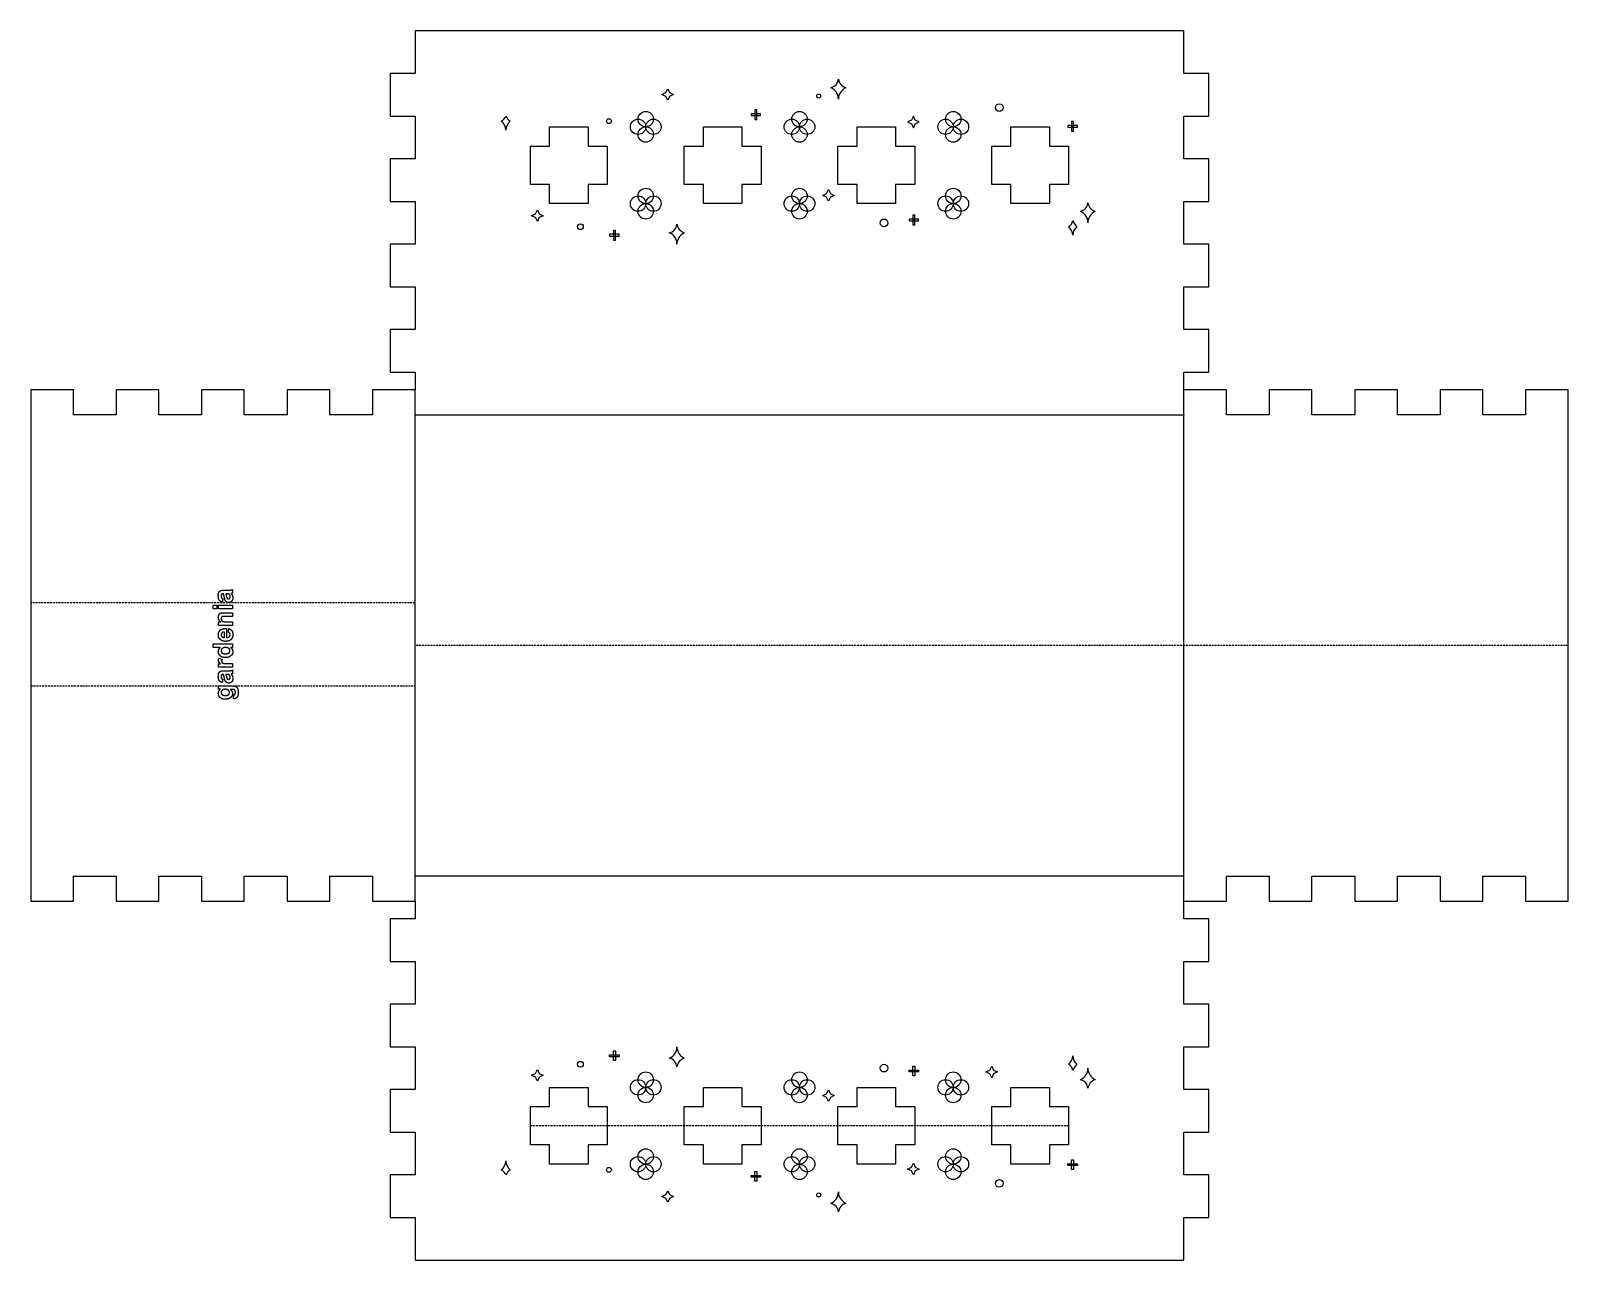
# Model space of a CAD drawing. Header units: millimetres. Extents: x -300 to 100, y -220 to 100.
import ezdxf

# ---------------------------------------------------------------- set-up
doc = ezdxf.new("R2010")
doc.units = ezdxf.units.MM
doc.linetypes.add('DASHED', pattern=[0.75, 0.5, -0.25])
doc.layers.get('0').update_dxf_attribs({"linetype": 'CONTINUOUS'})

msp = doc.modelspace()

# ---------------------------------------------------------------- linework, layer by layer
for p, q in [((-200, -126.5), (-200, 6.5)), ((-200, -0.36), (-200, 6.5)), ((0, -126.5), (0, 6.5)), ((0, 0), (0, 6.5)), ((-200, 0), (0, 0)), ((-250.02, -47.84), (-250.17, -48.71)), ((-249.86, -46.55), (-249.96, -46.55)), ((-249.81, -45.61), (-248.69, -45.62)), ((-249.05, -46.55), (-249.24, -46.55)), ((-247.5, -45.4), (-247.5, -46.35)), ((-252.5, -50.49), (-252.5, -49.53)), ((-252.5, -49.53), (-251.61, -49.53)), ((-251.61, -50.49), (-252.5, -50.49)), ((-251.61, -49.53), (-251.61, -50.49)), ((-251.12, -50.49), (-251.12, -49.53)), ((-251.12, -49.53), (-247.5, -49.53)), ((-247.5, -50.49), (-251.12, -50.49)), ((-249.75, -51.46), (-247.5, -51.46)), ((-247.5, -49.53), (-247.5, -50.49)), ((-247.5, -51.46), (-247.5, -52.42)), ((-251.12, -54.77), (-251.12, -53.88)), ((-251.12, -53.88), (-250.59, -53.88)), ((-247.5, -54.77), (-251.12, -54.77)), ((-247.5, -52.42), (-249.35, -52.42)), ((-249.14, -53.81), (-247.5, -53.81)), ((-249.03, -55.54), (-249.03, -57.94)), ((-248.65, -56.55), (-248.49, -55.59)), ((-247.5, -53.81), (-247.5, -54.77)), ((-300, -59.7), (-300, -60)), ((-252.5, -60.55), (-252.5, -59.59)), ((-252.5, -59.59), (-247.5, -59.59)), ((-249.62, -57.92), (-249.62, -56.49)), ((-247.5, -59.59), (-247.5, -60.48)), ((-250.7, -60.55), (-252.5, -60.55)), ((-251.02, -63.32), (-250.19, -63.62)), ((-247.5, -60.48), (-248.03, -60.48)), ((-200, -126.5), (-200, -60)), ((-251.12, -65.67), (-251.12, -64.78)), ((-251.12, -64.78), (-250.61, -64.78)), ((-247.5, -65.67), (-251.12, -65.67)), ((-249.86, -67.52), (-249.96, -67.52)), ((-249.81, -66.57), (-248.69, -66.58)), ((-249.05, -67.52), (-249.24, -67.52)), ((-248.62, -64.71), (-247.5, -64.71)), ((-247.5, -64.71), (-247.5, -65.67)), ((-247.5, -66.37), (-247.5, -67.31)), ((-251.12, -71.36), (-251.12, -70.46)), ((-251.12, -70.46), (-247.87, -70.46)), ((-250.61, -71.36), (-251.12, -71.36)), ((-250.02, -68.8), (-250.17, -69.67)), ((-247.56, -71.42), (-248.09, -71.42)), ((-247.26, -73.87), (-247.13, -72.77)), ((0, -120), (-200, -120))]:
    msp.add_line(p, q)
at = {"linetype": 'DASHED'}
for p, q in [((-200, -48.91), (-300, -48.91)), ((-300, -48.91), (-300, -70.49)), ((-200, -70.49), (-200, -48.91)), ((100, -60), (-200, -60)), ((-300, -70.49), (-200, -70.49)), ((-30, -185), (-170, -185))]:
    msp.add_line(p, q, dxfattribs=at)
for points in [[(0, 22.22), (0, 33.33), (6.5, 33.33), (6.5, 44.44), (0, 44.44), (0, 55.56), (6.5, 55.56), (6.5, 66.67), (0, 66.67), (0, 77.78), (6.5, 77.78), (6.5, 88.89), (0, 88.89), (0, 100), (-200, 100), (-200, 88.89), (-206.5, 88.89), (-206.5, 77.78), (-200, 77.78), (-200, 66.67), (-206.5, 66.67), (-206.5, 55.56), (-200, 55.56), (-200, 44.44), (-206.5, 44.44), (-206.5, 33.33), (-200, 33.33), (-200, 22.22), (-206.5, 22.22), (-206.5, 11.11), (-200, 11.11), (-200, 6.5), (-211.11, 6.5), (-211.11, 0), (-222.22, 0), (-222.22, 6.5), (-233.33, 6.5), (-233.33, 0), (-244.44, 0), (-244.44, 6.5), (-255.56, 6.5), (-255.56, 0), (-266.67, 0), (-266.67, 6.5), (-277.78, 6.5), (-277.78, 0), (-288.89, 0), (-288.89, 6.5), (-300, 6.5), (-300, -126.5), (-288.89, -126.5), (-288.89, -120), (-277.78, -120), (-277.78, -126.5), (-266.67, -126.5), (-266.67, -120), (-255.56, -120), (-255.56, -126.5), (-244.44, -126.5), (-244.44, -120), (-233.33, -120), (-233.33, -126.5), (-222.22, -126.5), (-222.22, -120), (-211.11, -120), (-211.11, -126.5), (-200, -126.5), (-200, -131.11), (-206.5, -131.11), (-206.5, -142.22), (-200, -142.22), (-200, -153.33), (-206.5, -153.33), (-206.5, -164.44), (-200, -164.44), (-200, -175.56), (-206.5, -175.56), (-206.5, -186.67), (-200, -186.67), (-200, -197.78), (-206.5, -197.78), (-206.5, -208.89), (-200, -208.89), (-200, -220), (0, -220), (0, -208.89), (6.5, -208.89), (6.5, -197.78), (0, -197.78), (0, -186.67), (6.5, -186.67), (6.5, -175.56), (0, -175.56), (0, -164.44), (6.5, -164.44), (6.5, -153.33), (0, -153.33), (0, -142.22), (6.5, -142.22), (6.5, -131.11), (0, -131.11), (0, -126.5), (11.11, -126.5), (11.11, -120), (22.22, -120), (22.22, -126.5), (33.33, -126.5), (33.33, -120), (44.44, -120), (44.44, -126.5), (55.56, -126.5), (55.56, -120), (66.67, -120), (66.67, -126.5), (77.78, -126.5), (77.78, -120), (88.89, -120), (88.89, -126.5), (100, -126.5), (100, 6.5), (88.89, 6.5), (88.89, 0), (77.78, 0), (77.78, 6.5), (66.67, 6.5), (66.67, 0), (55.56, 0), (55.56, 6.5), (44.44, 6.5), (44.44, 0), (33.33, 0), (33.33, 6.5), (22.22, 6.5), (22.22, 0), (11.11, 0), (11.11, 6.5), (0, 6.5), (0, 11.11), (6.5, 11.11), (6.5, 22.22)], [(-135.78, 83.42), (-134.78, 83.92), (-134.28, 84.92), (-133.78, 83.92), (-132.78, 83.42), (-133.78, 82.92), (-134.28, 81.92), (-134.78, 82.92)], [(-110.11, 77.91), (-110.11, 78.41), (-112.61, 78.41), (-112.61, 77.91)], [(-111.11, 79.41), (-111.61, 79.41), (-111.61, 76.91), (-111.11, 76.91)], [(-70.38, 77.75), (-70.88, 76.75), (-71.88, 76.25), (-70.88, 75.75), (-70.38, 74.75), (-69.88, 75.75), (-68.88, 76.25), (-69.88, 76.75)], [(-29.2, 76.37), (-29.2, 73.87), (-28.7, 73.87), (-28.7, 76.37)], [(-155, 75), (-155, 70), (-150, 70), (-150, 60), (-155, 60), (-155, 55), (-165, 55), (-165, 60), (-170, 60), (-170, 70), (-165, 70), (-165, 75)], [(-125, 75), (-115, 75), (-115, 70), (-110, 70), (-110, 60), (-115, 60), (-115, 55), (-125, 55), (-125, 60), (-130, 60), (-130, 70), (-125, 70)], [(-75, 55), (-85, 55), (-85, 60), (-90, 60), (-90, 70), (-85, 70), (-85, 75), (-75, 75), (-75, 70), (-70, 70), (-70, 60), (-75, 60)], [(-45, 55), (-45, 60), (-50, 60), (-50, 70), (-45, 70), (-45, 75), (-35, 75), (-35, 70), (-30, 70), (-30, 60), (-35, 60), (-35, 55)], [(-30.2, 74.87), (-27.7, 74.87), (-27.7, 75.37), (-30.2, 75.37)], [(-92.45, 55.66), (-92.95, 56.66), (-93.95, 57.16), (-92.95, 57.66), (-92.45, 58.66), (-91.95, 57.66), (-90.95, 57.16), (-91.95, 56.66)], [(-167.69, 52.36), (-166.69, 51.86), (-167.69, 51.36), (-168.19, 50.36), (-168.69, 51.36), (-169.69, 51.86), (-168.69, 52.36), (-168.19, 53.36)], [(-70, 52), (-70.5, 52), (-70.5, 49.5), (-70, 49.5)], [(-148.39, 48.03), (-148.39, 45.53), (-147.89, 45.53), (-147.89, 48.03)], [(-69, 50.5), (-69, 51), (-71.5, 51), (-71.5, 50.5)], [(-146.89, 46.53), (-146.89, 47.03), (-149.39, 47.03), (-149.39, 46.53)], [(-146.89, -167.03), (-149.39, -167.03), (-149.39, -166.53), (-146.89, -166.53)], [(-147.89, -165.53), (-147.89, -168.03), (-148.39, -168.03), (-148.39, -165.53)], [(-168.19, -173.36), (-168.69, -172.36), (-169.69, -171.86), (-168.69, -171.36), (-168.19, -170.36), (-167.69, -171.36), (-166.69, -171.86), (-167.69, -172.36)], [(-69, -171), (-71.5, -171), (-71.5, -170.5), (-69, -170.5)], [(-70, -172), (-70.5, -172), (-70.5, -169.5), (-70, -169.5)], [(-49.5, -171.5), (-50, -172.5), (-50.5, -171.5), (-51.5, -171), (-50.5, -170.5), (-50, -169.5), (-49.5, -170.5), (-48.5, -171)], [(-165, -175), (-155, -175), (-155, -180), (-150, -180), (-150, -190), (-155, -190), (-155, -195), (-165, -195), (-165, -190), (-170, -190), (-170, -180), (-165, -180)], [(-125, -175), (-115, -175), (-115, -180), (-110, -180), (-110, -190), (-115, -190), (-115, -195), (-125, -195), (-125, -190), (-130, -190), (-130, -180), (-125, -180)], [(-92.45, -178.66), (-92.95, -177.66), (-93.95, -177.16), (-92.95, -176.66), (-92.45, -175.66), (-91.95, -176.66), (-90.95, -177.16), (-91.95, -177.66)], [(-85, -175), (-75, -175), (-75, -180), (-70, -180), (-70, -190), (-75, -190), (-75, -195), (-85, -195), (-85, -190), (-90, -190), (-90, -180), (-85, -180)], [(-45, -175), (-35, -175), (-35, -180), (-30, -180), (-30, -190), (-35, -190), (-35, -195), (-45, -195), (-45, -190), (-50, -190), (-50, -180), (-45, -180)], [(-70.38, -197.75), (-70.88, -196.75), (-71.88, -196.25), (-70.88, -195.75), (-70.38, -194.75), (-69.88, -195.75), (-68.88, -196.25), (-69.88, -196.75)], [(-27.7, -195.37), (-30.2, -195.37), (-30.2, -194.87), (-27.7, -194.87)], [(-28.7, -193.87), (-28.7, -196.37), (-29.2, -196.37), (-29.2, -193.87)], [(-110.11, -198.41), (-112.61, -198.41), (-112.61, -197.91), (-110.11, -197.91)], [(-111.11, -196.91), (-111.11, -199.41), (-111.61, -199.41), (-111.61, -196.91)], [(-134.28, -204.92), (-134.78, -203.92), (-135.78, -203.42), (-134.78, -202.92), (-134.28, -201.92), (-133.78, -202.92), (-132.78, -203.42), (-133.78, -203.92)]]:
    msp.add_lwpolyline(points, close=True)
for points in [[(-89.87, 87.42, 0.290678), (-87.94, 85.16, 0.283084), (-89.89, 82.18, 0.328575), (-91.89, 85.18, 0.346764)], [(-177.56, 76.51, 0.186633), (-176.36, 77.78, 0.152936), (-175.3, 76.5, 0.19899), (-176.4, 74.14, 0.228366)], [(-23.04, 52.98, 0.283084), (-25, 50, 0.328575), (-27, 53, 0.346764), (-24.98, 55.24, 0.290678)], [(-129.97, 47.4, 0.283084), (-131.93, 44.42, 0.328575), (-133.93, 47.42, 0.346764), (-131.91, 49.66, 0.290678)], [(-30, 49, 0.233385), (-28.89, 50.61, 0.170415), (-27.83, 49.04, 0.187365), (-28.93, 46.77, 0.227428)], [(-129.97, -167.4, 0.290678), (-131.91, -169.66, 0.346764), (-133.93, -167.42, 0.328575), (-131.93, -164.42, 0.283084)], [(-27.83, -169.04, 0.170415), (-28.89, -170.61, 0.233385), (-30, -169, 0.227428), (-28.93, -166.77, 0.187365)], [(-23.04, -172.98, 0.290678), (-24.98, -175.24, 0.346764), (-27, -173, 0.328575), (-25, -170, 0.283084)], [(-175.3, -196.5, 0.152936), (-176.36, -197.78, 0.186633), (-177.56, -196.51, 0.228366), (-176.4, -194.14, 0.19899)], [(-87.94, -205.16, 0.290678), (-89.87, -207.42, 0.346764), (-91.89, -205.18, 0.328575), (-89.89, -202.18, 0.283084)]]:
    msp.add_lwpolyline(points, format="xyb", close=True)
for centre, radius in [((-95, 83), 0.517), ((-48, 80), 1), ((-149.58, 76.47), 0.633), ((-142, 75), 2), ((-140, 77), 2), ((-138, 75), 2), ((-102, 75), 2), ((-100, 77), 2), ((-98, 75), 2), ((-62, 75), 2), ((-62, 75), 2), ((-60, 77), 2), ((-60, 77), 2), ((-58, 75), 2), ((-58, 75), 2), ((-58, 75), 2), ((-140, 73), 2), ((-100, 73), 2), ((-60, 73), 2), ((-60, 73), 2), ((-142, 55), 2), ((-140, 57), 2), ((-138, 55), 2), ((-102, 55), 2), ((-100, 57), 2), ((-98, 55), 2), ((-62, 55), 2), ((-60, 57), 2), ((-58, 55), 2), ((-140, 53), 2), ((-100, 53), 2), ((-60, 53), 2), ((-157, 49), 0.747), ((-78, 50), 1), ((-157, -169), 0.747), ((-140, -173), 2), ((-100, -173), 2), ((-78, -170), 1), ((-60, -173), 2), ((-142, -175), 2), ((-140, -177), 2), ((-138, -175), 2), ((-102, -175), 2), ((-100, -177), 2), ((-98, -175), 2), ((-62, -175), 2), ((-60, -177), 2), ((-58, -175), 2), ((-140, -193), 2), ((-100, -193), 2), ((-60, -193), 2), ((-60, -193), 2), ((-149.58, -196.47), 0.633), ((-142, -195), 2), ((-140, -197), 2), ((-138, -195), 2), ((-102, -195), 2), ((-100, -197), 2), ((-98, -195), 2), ((-62, -195), 2), ((-62, -195), 2), ((-60, -197), 2), ((-60, -197), 2), ((-58, -195), 2), ((-58, -195), 2), ((-58, -195), 2), ((-48, -200), 1), ((-95, -203), 0.517)]:
    msp.add_circle(centre, radius)
for points in [[(-251.2, -47.14), (-251.2, -46.5), (-251.05, -46.18)], [(-250.95, -48.2), (-251.2, -47.84), (-251.2, -47.14)], [(-251.05, -46.18), (-250.9, -45.87), (-250.67, -45.74)], [(-250.67, -45.74), (-250.43, -45.61), (-249.81, -45.61)], [(-250.35, -46.69), (-250.47, -46.83), (-250.47, -47.2)], [(-250.47, -47.2), (-250.47, -47.46), (-250.37, -47.6)], [(-250.37, -47.6), (-250.27, -47.75), (-250.02, -47.84)], [(-249.96, -46.55), (-250.24, -46.55), (-250.35, -46.69)], [(-249.63, -47.48), (-249.75, -46.81), (-249.86, -46.55)], [(-249.4, -48.25), (-249.53, -47.98), (-249.63, -47.48)], [(-249.24, -46.55), (-249.18, -46.74), (-249.09, -47.14)], [(-249.09, -47.14), (-249.01, -47.54), (-248.93, -47.66)], [(-248.58, -46.59), (-248.7, -46.55), (-249.05, -46.55)], [(-248.93, -47.66), (-248.79, -47.85), (-248.59, -47.85)], [(-248.69, -45.62), (-248.21, -45.62), (-247.98, -45.58)], [(-248.59, -47.85), (-248.39, -47.85), (-248.24, -47.7)], [(-248.26, -46.82), (-248.39, -46.65), (-248.58, -46.59)], [(-248.09, -47.31), (-248.09, -47.05), (-248.26, -46.82)], [(-248.24, -47.7), (-248.09, -47.55), (-248.09, -47.31)], [(-247.98, -45.58), (-247.76, -45.53), (-247.5, -45.4)], [(-247.78, -46.44), (-247.87, -46.47), (-247.9, -46.48)], [(-247.9, -46.48), (-247.66, -46.72), (-247.54, -47)], [(-247.5, -46.35), (-247.6, -46.39), (-247.78, -46.44)], [(-247.42, -47.6), (-247.42, -48.16), (-247.72, -48.48)], [(-247.54, -47), (-247.42, -47.28), (-247.42, -47.6)], [(-251.09, -52.1), (-250.98, -51.84), (-250.8, -51.71)], [(-250.17, -48.71), (-250.7, -48.56), (-250.95, -48.2)], [(-250.8, -51.71), (-250.62, -51.57), (-250.4, -51.52)], [(-250.4, -51.52), (-250.17, -51.46), (-249.75, -51.46)], [(-249.03, -48.66), (-249.28, -48.51), (-249.4, -48.25)], [(-248.49, -48.8), (-248.8, -48.8), (-249.03, -48.66)], [(-247.72, -48.48), (-248.03, -48.8), (-248.49, -48.8)], [(-251.2, -52.68), (-251.2, -52.36), (-251.09, -52.1)], [(-250.59, -53.88), (-251.2, -53.4), (-251.2, -52.68)], [(-251.2, -57.26), (-251.2, -56.45), (-250.67, -55.99)], [(-250.67, -55.99), (-250.14, -55.52), (-249.03, -55.54)], [(-250.38, -52.69), (-250.47, -52.82), (-250.47, -53.02)], [(-250.47, -53.02), (-250.47, -53.27), (-250.33, -53.46)], [(-250.11, -52.48), (-250.28, -52.55), (-250.38, -52.69)], [(-250.33, -53.46), (-250.2, -53.66), (-249.97, -53.74)], [(-249.35, -52.42), (-249.94, -52.42), (-250.11, -52.48)], [(-249.97, -53.74), (-249.75, -53.81), (-249.14, -53.81)], [(-248.49, -55.59), (-247.97, -55.78), (-247.69, -56.17)], [(-250.69, -58.45), (-251.2, -57.98), (-251.2, -57.26)], [(-249.28, -58.92), (-250.18, -58.92), (-250.69, -58.45)], [(-250.25, -56.71), (-250.47, -56.91), (-250.47, -57.2)], [(-250.47, -57.2), (-250.47, -57.52), (-250.24, -57.72)], [(-249.62, -56.49), (-250.04, -56.5), (-250.25, -56.71)], [(-250.24, -57.72), (-250.01, -57.93), (-249.62, -57.92)], [(-248.04, -58.57), (-248.53, -58.92), (-249.28, -58.92)], [(-249.03, -57.94), (-248.61, -57.93), (-248.37, -57.71)], [(-248.26, -56.78), (-248.38, -56.62), (-248.65, -56.55)], [(-248.37, -57.71), (-248.13, -57.49), (-248.13, -57.16)], [(-248.13, -57.16), (-248.13, -56.93), (-248.26, -56.78)], [(-247.42, -57.17), (-247.42, -58.11), (-248.04, -58.57)], [(-247.69, -56.17), (-247.42, -56.57), (-247.42, -57.17)], [(-251.2, -61.6), (-251.2, -60.99), (-250.7, -60.55)], [(-250.72, -62.69), (-251.2, -62.26), (-251.2, -61.6)], [(-251.2, -63.95), (-251.2, -63.63), (-251.02, -63.32)], [(-251.09, -64.37), (-251.2, -64.19), (-251.2, -63.95)], [(-249.32, -63.13), (-250.25, -63.13), (-250.72, -62.69)], [(-250.19, -60.77), (-250.47, -60.99), (-250.47, -61.35)], [(-250.47, -61.35), (-250.47, -61.69), (-250.2, -61.92)], [(-250.19, -63.62), (-250.34, -63.86), (-250.34, -64.07)], [(-250.2, -61.92), (-249.93, -62.15), (-249.39, -62.15)], [(-249.3, -60.54), (-249.92, -60.54), (-250.19, -60.77)], [(-249.39, -62.15), (-248.81, -62.15), (-248.55, -61.99)], [(-247.92, -62.68), (-248.42, -63.13), (-249.32, -63.13)], [(-248.45, -60.78), (-248.74, -60.54), (-249.3, -60.54)], [(-248.55, -61.99), (-248.18, -61.75), (-248.18, -61.34)], [(-248.18, -61.34), (-248.18, -61.01), (-248.45, -60.78)], [(-248.03, -60.48), (-247.72, -60.7), (-247.57, -61)], [(-247.42, -61.61), (-247.42, -62.24), (-247.92, -62.68)], [(-247.57, -61), (-247.42, -61.3), (-247.42, -61.61)], [(-251.2, -68.1), (-251.2, -67.46), (-251.05, -67.14)], [(-250.61, -64.78), (-250.97, -64.55), (-251.09, -64.37)], [(-251.05, -67.14), (-250.9, -66.83), (-250.67, -66.7)], [(-250.67, -66.7), (-250.43, -66.57), (-249.81, -66.57)], [(-250.35, -67.65), (-250.47, -67.79), (-250.47, -68.17)], [(-249.96, -67.52), (-250.24, -67.52), (-250.35, -67.65)], [(-250.34, -64.07), (-250.34, -64.27), (-250.23, -64.41)], [(-250.23, -64.41), (-250.12, -64.55), (-249.83, -64.63)], [(-249.63, -68.45), (-249.75, -67.77), (-249.86, -67.52)], [(-249.83, -64.63), (-249.54, -64.71), (-248.62, -64.71)], [(-249.24, -67.52), (-249.18, -67.7), (-249.09, -68.1)], [(-248.58, -67.55), (-248.7, -67.52), (-249.05, -67.52)], [(-248.69, -66.58), (-248.21, -66.58), (-247.98, -66.54)], [(-248.26, -67.78), (-248.39, -67.61), (-248.58, -67.55)], [(-248.09, -68.28), (-248.09, -68.02), (-248.26, -67.78)], [(-247.98, -66.54), (-247.76, -66.49), (-247.5, -66.37)], [(-247.78, -67.41), (-247.87, -67.43), (-247.9, -67.44)], [(-247.9, -67.44), (-247.66, -67.69), (-247.54, -67.97)], [(-247.5, -67.31), (-247.6, -67.35), (-247.78, -67.41)], [(-247.54, -67.97), (-247.42, -68.24), (-247.42, -68.56)], [(-250.95, -69.16), (-251.2, -68.8), (-251.2, -68.1)], [(-251.2, -72.47), (-251.2, -71.8), (-250.61, -71.36)], [(-250.17, -69.67), (-250.7, -69.52), (-250.95, -69.16)], [(-250.47, -68.17), (-250.47, -68.42), (-250.37, -68.57)], [(-250.2, -71.64), (-250.47, -71.87), (-250.47, -72.22)], [(-250.37, -68.57), (-250.27, -68.71), (-250.02, -68.8)], [(-249.36, -71.4), (-249.92, -71.4), (-250.2, -71.64)], [(-249.4, -69.21), (-249.53, -68.94), (-249.63, -68.45)], [(-249.03, -69.62), (-249.28, -69.47), (-249.4, -69.21)], [(-248.55, -71.65), (-248.82, -71.4), (-249.36, -71.4)], [(-249.09, -68.1), (-249.01, -68.5), (-248.93, -68.62)], [(-248.49, -69.77), (-248.8, -69.77), (-249.03, -69.62)], [(-248.93, -68.62), (-248.79, -68.81), (-248.59, -68.81)], [(-248.59, -68.81), (-248.39, -68.81), (-248.24, -68.66)], [(-248.27, -72.24), (-248.27, -71.89), (-248.55, -71.65)], [(-247.72, -69.45), (-248.03, -69.77), (-248.49, -69.77)], [(-248.24, -68.66), (-248.09, -68.51), (-248.09, -68.28)], [(-248.09, -71.42), (-247.5, -71.85), (-247.5, -72.5)], [(-247.87, -70.46), (-247.23, -70.46), (-246.91, -70.57)], [(-247.42, -68.56), (-247.42, -69.12), (-247.72, -69.45)], [(-247.12, -71.46), (-247.24, -71.42), (-247.56, -71.42)], [(-246.88, -71.66), (-246.95, -71.53), (-247.12, -71.46)], [(-246.91, -70.57), (-246.6, -70.67), (-246.42, -70.86)], [(-246.76, -72.22), (-246.76, -71.84), (-246.88, -71.66)], [(-246.42, -70.86), (-246.23, -71.06), (-246.13, -71.38)], [(-246.13, -71.38), (-246.03, -71.69), (-246.03, -72.18)], [(-250.72, -73.56), (-251.2, -73.12), (-251.2, -72.47)], [(-249.33, -74), (-250.24, -74), (-250.72, -73.56)], [(-250.47, -72.22), (-250.47, -72.57), (-250.2, -72.79)], [(-250.2, -72.79), (-249.94, -73.01), (-249.39, -73.01)], [(-249.39, -73.01), (-248.81, -73.01), (-248.54, -72.79)], [(-248.12, -73.66), (-248.61, -74), (-249.33, -74)], [(-248.54, -72.79), (-248.27, -72.57), (-248.27, -72.24)], [(-247.5, -72.5), (-247.5, -73.23), (-248.12, -73.66)], [(-247.15, -73.87), (-247.19, -73.87), (-247.26, -73.87)], [(-246.35, -73.49), (-246.66, -73.87), (-247.15, -73.87)], [(-247.13, -72.77), (-246.94, -72.75), (-246.87, -72.65)], [(-246.87, -72.65), (-246.76, -72.51), (-246.76, -72.22)], [(-246.03, -72.18), (-246.03, -73.1), (-246.35, -73.49)]]:
    msp.add_open_spline(points, degree=2)
msp.add_point((0, 0))

doc.saveas('drawing.dxf')
